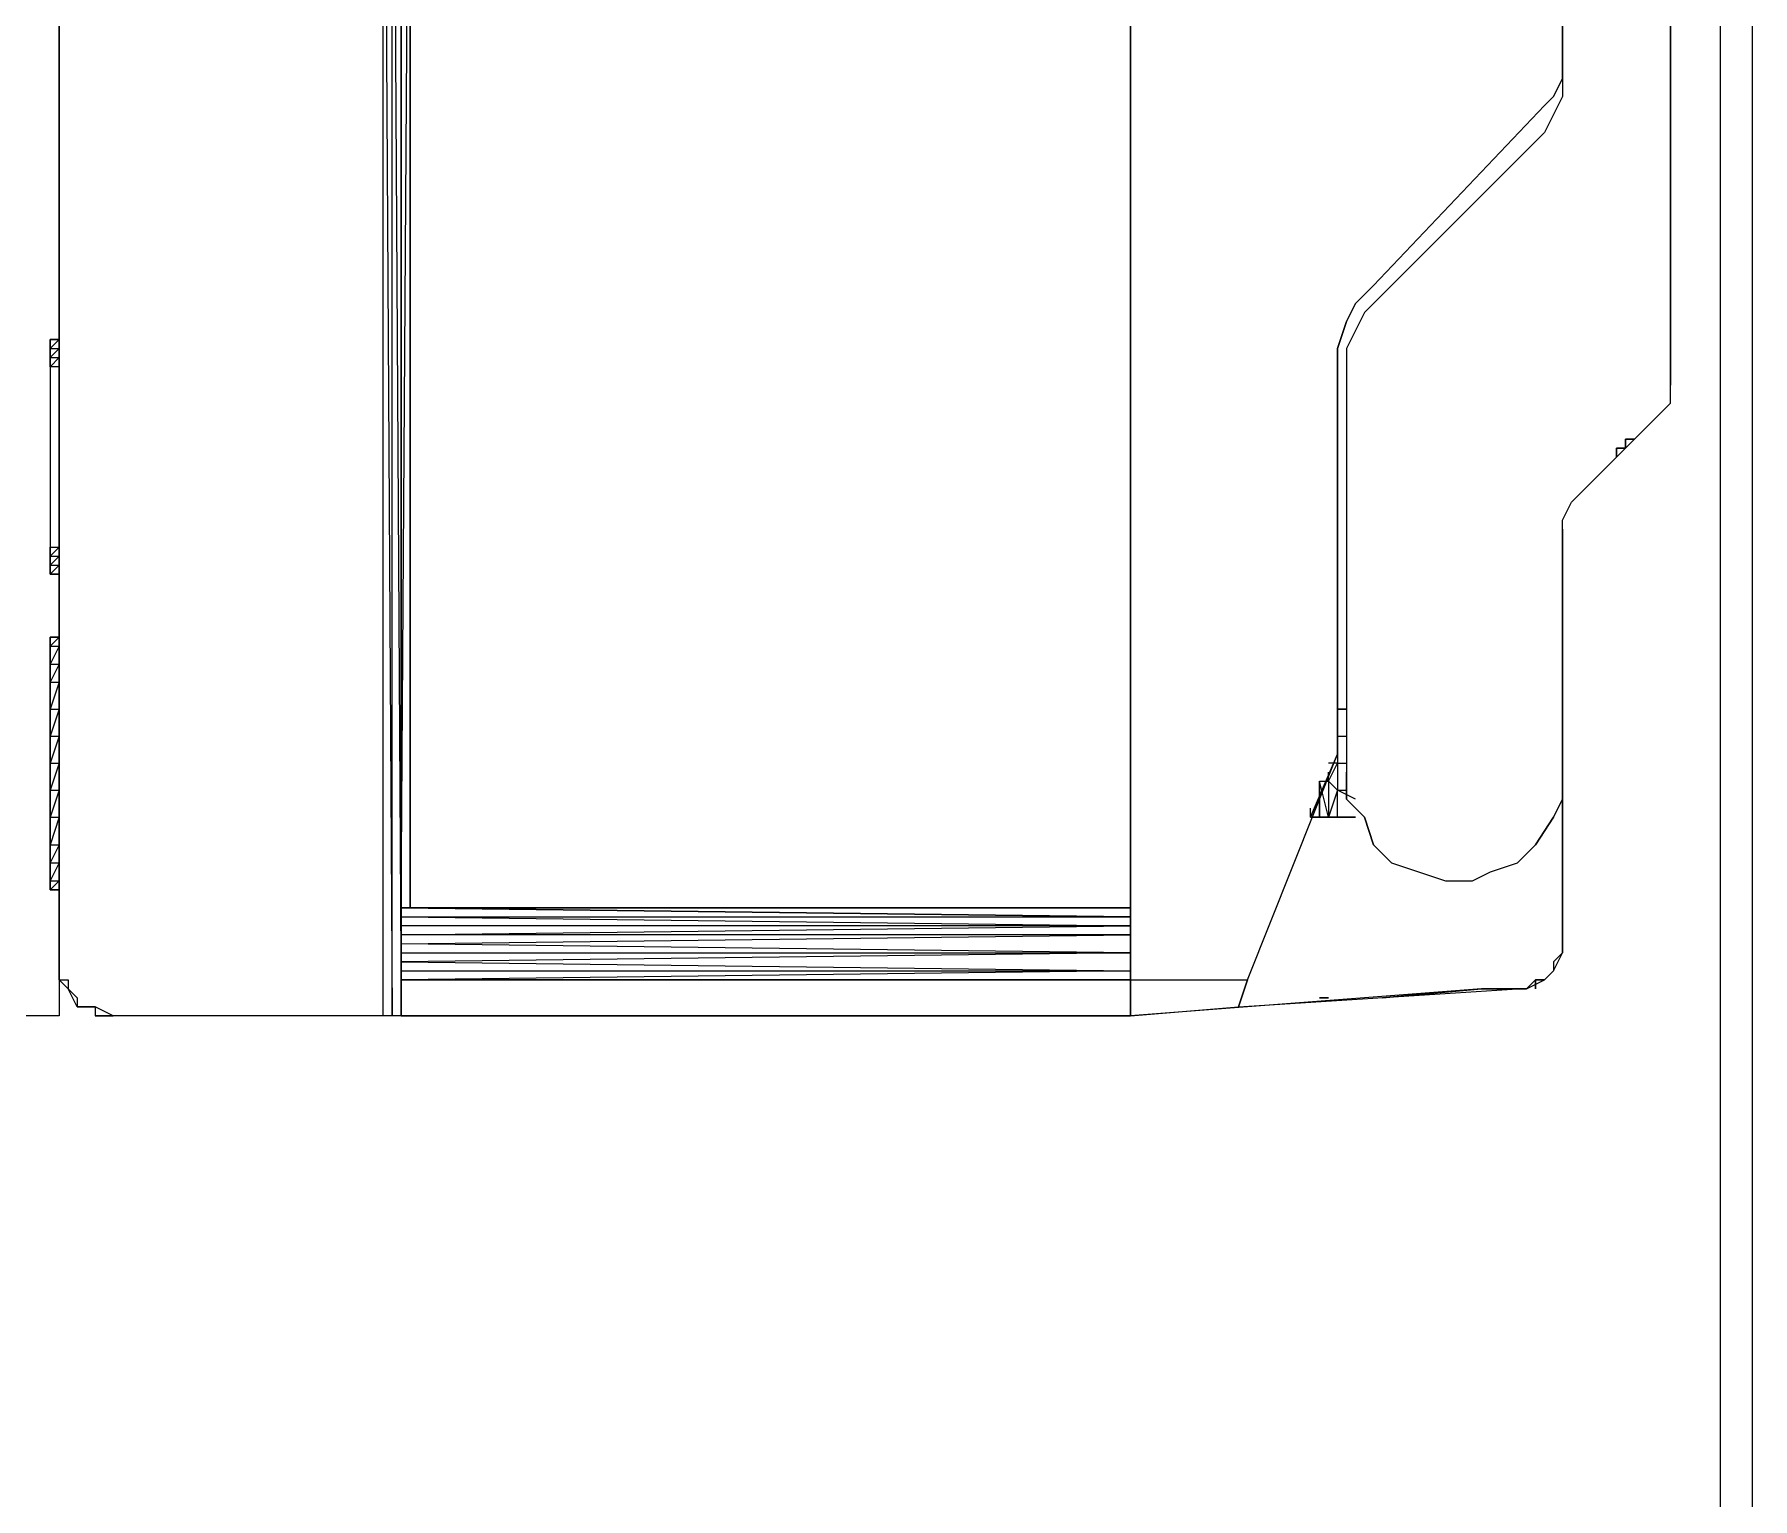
# Model space of a CAD drawing. Header units: millimetres. Extents: x 0 to 3881, y 0 to 2744.
# Drawn here: x 3387.4 to 3450.9, y 1612.5 to 1666.6 of the extents above; entities that cross this region are included whole.
import ezdxf

# ---------------------------------------------------------------- set-up
doc = ezdxf.new("R2010")
doc.units = ezdxf.units.MM

# ---------------------------------------------------------------- blocks, each defined once
blk = doc.blocks.new('ezc100-2')
for p, q in [((-23608.979, 27669.083), (-23608.979, 27744.332)), ((-23608.979, 27744.332), (-23608.979, 27669.083)), ((-23604.988, 27657.754), (-23604.988, 27741.006)), ((-23604.988, 27657.754), (-23604.988, 27741.006)), ((-23664.546, 27636.447), (-23664.546, 27706.708)), ((-23664.546, 27706.708), (-23664.546, 27636.447)), ((-23624.945, 27692.718), (-23624.945, 27635.782)), ((-23624.945, 27635.782), (-23624.945, 27692.718)), ((-23652.571, 27690.057), (-23652.239, 27634.452)), ((-23652.571, 27634.452), (-23652.571, 27690.057)), ((-23652.239, 27690.057), (-23651.906, 27634.452)), ((-23652.239, 27634.452), (-23652.239, 27690.057)), ((-23651.906, 27690.057), (-23651.906, 27636.78)), ((-23651.906, 27690.057), (-23651.906, 27637.113)), ((-23651.906, 27634.452), (-23651.906, 27690.057)), ((-23651.906, 27690.057), (-23651.906, 27638.443)), ((-23651.906, 27638.443), (-23651.906, 27690.057)), ((-23651.906, 27690.057), (-23651.906, 27637.113)), ((-23651.906, 27638.443), (-23651.906, 27690.057)), ((-23651.906, 27690.057), (-23651.906, 27638.443)), ((-23651.906, 27638.443), (-23651.573, 27690.057)), ((-23651.906, 27690.057), (-23651.906, 27638.443)), ((-23651.573, 27638.443), (-23651.573, 27690.057)), ((-23651.573, 27690.057), (-23651.573, 27638.443)), ((-23651.573, 27690.057), (-23651.573, 27638.443)), ((-23604.988, 27673.074), (-23604.988, 27657.754)), ((-23608.979, 27669.083), (-23608.979, 27669.748)), ((-23608.979, 27669.748), (-23608.979, 27669.083)), ((-23609.312, 27668.418), (-23608.979, 27669.083)), ((-23608.979, 27669.083), (-23609.312, 27668.418)), ((-23608.979, 27669.083), (-23608.979, 27668.418)), ((-23609.644, 27668.085), (-23609.312, 27668.418)), ((-23609.312, 27668.418), (-23609.644, 27668.085)), ((-23608.979, 27668.418), (-23609.312, 27667.752)), ((-23615.964, 27661.433), (-23609.644, 27668.085)), ((-23609.644, 27668.085), (-23615.964, 27661.433)), ((-23609.312, 27667.752), (-23609.644, 27667.087)), ((-23609.644, 27667.087), (-23615.631, 27661.1)), ((-23609.644, 27667.087), (-23615.631, 27661.1)), ((-23616.629, 27660.768), (-23615.964, 27661.433)), ((-23615.964, 27661.433), (-23616.629, 27660.768)), ((-23616.962, 27660.102), (-23616.629, 27660.768)), ((-23616.629, 27660.768), (-23616.962, 27660.102)), ((-23615.631, 27661.1), (-23616.297, 27660.435)), ((-23615.631, 27661.1), (-23616.297, 27660.435)), ((-23616.297, 27660.435), (-23616.629, 27659.77)), ((-23616.297, 27660.435), (-23616.629, 27659.77)), ((-23617.294, 27659.104), (-23616.962, 27660.102)), ((-23616.962, 27660.102), (-23617.294, 27659.104)), ((-23616.629, 27659.77), (-23616.962, 27659.104)), ((-23616.629, 27659.77), (-23616.962, 27659.104)), ((-23664.546, 27659.437), (-23664.878, 27659.437)), ((-23664.878, 27659.437), (-23664.878, 27659.104)), ((-23664.546, 27659.437), (-23664.878, 27659.104)), ((-23664.878, 27659.104), (-23664.878, 27659.437)), ((-23664.878, 27659.437), (-23664.546, 27659.437)), ((-23664.878, 27659.104), (-23664.878, 27658.772)), ((-23664.546, 27659.104), (-23664.878, 27658.772)), ((-23664.878, 27658.772), (-23664.878, 27659.104)), ((-23664.878, 27659.104), (-23664.546, 27659.104)), ((-23617.294, 27658.42), (-23617.294, 27659.104)), ((-23617.294, 27659.104), (-23617.294, 27658.42)), ((-23616.962, 27659.104), (-23616.962, 27658.087)), ((-23616.962, 27659.104), (-23616.962, 27658.087)), ((-23664.878, 27658.772), (-23664.878, 27658.42)), ((-23664.546, 27658.772), (-23664.878, 27658.42)), ((-23664.878, 27658.42), (-23664.878, 27658.772)), ((-23664.878, 27658.772), (-23664.546, 27658.772)), ((-23664.878, 27658.42), (-23664.878, 27651.767)), ((-23664.546, 27658.42), (-23664.878, 27658.42)), ((-23664.878, 27658.42), (-23664.878, 27651.767)), ((-23664.546, 27658.772), (-23664.546, 27658.772)), ((-23617.294, 27644.117), (-23617.294, 27658.42)), ((-23617.294, 27658.42), (-23617.294, 27645.78)), ((-23617.294, 27644.117), (-23617.294, 27658.42)), ((-23617.294, 27658.42), (-23617.294, 27645.78)), ((-23616.962, 27658.087), (-23616.962, 27643.452)), ((-23616.962, 27658.087), (-23616.962, 27643.452)), ((-23604.988, 27657.422), (-23604.988, 27657.754)), ((-23604.988, 27657.422), (-23604.988, 27657.754)), ((-23605.32, 27656.757), (-23604.988, 27657.089)), ((-23605.32, 27656.757), (-23604.988, 27657.089)), ((-23604.988, 27657.089), (-23604.988, 27657.422)), ((-23604.988, 27657.089), (-23604.988, 27657.422)), ((-23608.314, 27653.763), (-23605.32, 27656.757)), ((-23608.314, 27653.763), (-23605.32, 27656.757)), ((-23606.318, 27655.759), (-23606.651, 27655.759)), ((-23606.651, 27655.759), (-23606.651, 27655.426)), ((-23606.651, 27655.426), (-23606.651, 27655.759)), ((-23606.651, 27655.759), (-23606.318, 27655.759)), ((-23606.983, 27655.093), (-23607.316, 27654.761)), ((-23607.316, 27654.761), (-23606.983, 27655.093)), ((-23606.651, 27655.426), (-23606.983, 27655.426)), ((-23606.983, 27655.426), (-23606.983, 27655.093)), ((-23606.983, 27655.093), (-23606.983, 27655.426)), ((-23606.983, 27655.426), (-23606.651, 27655.426)), ((-23607.649, 27654.428), (-23607.981, 27654.096)), ((-23607.981, 27654.096), (-23607.649, 27654.428)), ((-23607.316, 27654.761), (-23607.649, 27654.428)), ((-23607.649, 27654.428), (-23607.316, 27654.761)), ((-23608.646, 27653.43), (-23608.314, 27653.763)), ((-23608.646, 27653.43), (-23608.314, 27653.763)), ((-23608.314, 27653.763), (-23607.981, 27654.096)), ((-23607.981, 27654.096), (-23608.314, 27653.763)), ((-23608.979, 27652.765), (-23608.646, 27653.43)), ((-23608.979, 27652.765), (-23608.646, 27653.43)), ((-23608.979, 27652.433), (-23608.979, 27652.765)), ((-23608.979, 27652.433), (-23608.979, 27652.765)), ((-23608.979, 27643.452), (-23608.979, 27652.433)), ((-23608.979, 27652.433), (-23608.979, 27647.443)), ((-23608.979, 27647.443), (-23608.979, 27652.433)), ((-23608.979, 27652.433), (-23608.979, 27643.452)), ((-23608.979, 27643.452), (-23608.979, 27652.433)), ((-23664.878, 27651.767), (-23664.878, 27651.435)), ((-23664.878, 27651.767), (-23664.546, 27651.767)), ((-23664.546, 27651.767), (-23664.878, 27651.435)), ((-23664.878, 27651.435), (-23664.878, 27651.767)), ((-23664.546, 27651.435), (-23664.878, 27651.102)), ((-23664.878, 27651.102), (-23664.878, 27651.435)), ((-23664.878, 27651.435), (-23664.546, 27651.435)), ((-23664.878, 27651.435), (-23664.878, 27651.102)), ((-23664.878, 27651.102), (-23664.878, 27650.769)), ((-23664.878, 27650.769), (-23664.878, 27651.102)), ((-23664.878, 27651.102), (-23664.546, 27651.102)), ((-23664.546, 27651.102), (-23664.878, 27650.769)), ((-23664.546, 27650.769), (-23664.878, 27650.769)), ((-23664.878, 27650.769), (-23664.546, 27650.769)), ((-23664.878, 27648.109), (-23664.878, 27648.441)), ((-23664.878, 27648.441), (-23664.878, 27648.109)), ((-23664.878, 27648.441), (-23664.546, 27648.441)), ((-23664.546, 27648.441), (-23664.878, 27648.441)), ((-23664.878, 27648.441), (-23664.878, 27648.441)), ((-23664.878, 27648.109), (-23664.546, 27648.441)), ((-23664.546, 27648.441), (-23664.878, 27648.441)), ((-23664.878, 27648.109), (-23664.878, 27647.443)), ((-23664.878, 27648.109), (-23664.546, 27648.109)), ((-23664.546, 27648.109), (-23664.878, 27647.443)), ((-23664.878, 27647.443), (-23664.878, 27648.109)), ((-23664.878, 27647.443), (-23664.878, 27646.778)), ((-23664.878, 27647.443), (-23664.546, 27647.443)), ((-23664.546, 27647.443), (-23664.878, 27646.778)), ((-23664.878, 27646.778), (-23664.878, 27647.443)), ((-23664.878, 27647.443), (-23664.878, 27647.443)), ((-23608.979, 27647.443), (-23608.979, 27643.452)), ((-23608.979, 27643.452), (-23608.979, 27647.443)), ((-23664.878, 27646.778), (-23664.878, 27645.78)), ((-23664.878, 27646.778), (-23664.546, 27646.778)), ((-23664.546, 27646.778), (-23664.878, 27645.78)), ((-23664.878, 27645.78), (-23664.878, 27646.778)), ((-23664.878, 27646.778), (-23664.878, 27646.778)), ((-23664.878, 27645.78), (-23664.878, 27644.782)), ((-23664.878, 27645.78), (-23664.546, 27645.78)), ((-23664.546, 27645.78), (-23664.878, 27644.782)), ((-23664.878, 27644.782), (-23664.878, 27645.78)), ((-23664.878, 27645.78), (-23664.878, 27645.78)), ((-23617.294, 27645.78), (-23616.962, 27645.78)), ((-23616.962, 27645.78), (-23617.294, 27645.78)), ((-23617.294, 27645.78), (-23617.294, 27644.117)), ((-23664.878, 27644.782), (-23664.878, 27643.785)), ((-23664.878, 27644.782), (-23664.546, 27644.782)), ((-23664.546, 27644.782), (-23664.878, 27643.785)), ((-23664.878, 27643.785), (-23664.878, 27644.782)), ((-23664.878, 27644.782), (-23664.878, 27644.782)), ((-23617.294, 27644.782), (-23616.962, 27644.782)), ((-23664.878, 27643.785), (-23664.878, 27642.787)), ((-23664.878, 27643.785), (-23664.546, 27643.785)), ((-23664.546, 27643.785), (-23664.878, 27642.787)), ((-23664.878, 27642.787), (-23664.878, 27643.785)), ((-23664.878, 27643.785), (-23664.878, 27643.785)), ((-23620.621, 27635.782), (-23617.294, 27644.117)), ((-23620.621, 27635.782), (-23617.294, 27644.117)), ((-23618.292, 27641.789), (-23617.294, 27644.117)), ((-23617.294, 27644.117), (-23618.292, 27641.789)), ((-23617.294, 27643.785), (-23617.627, 27643.785)), ((-23617.627, 27643.119), (-23617.294, 27643.785)), ((-23617.294, 27644.117), (-23617.294, 27643.785)), ((-23617.294, 27643.785), (-23617.294, 27642.787)), ((-23617.294, 27643.785), (-23616.962, 27643.785)), ((-23617.96, 27643.119), (-23617.627, 27643.119)), ((-23617.627, 27641.789), (-23617.96, 27643.119)), ((-23617.96, 27643.119), (-23617.96, 27643.119)), ((-23617.96, 27643.119), (-23617.96, 27642.787)), ((-23617.96, 27641.789), (-23617.96, 27643.119)), ((-23617.627, 27643.119), (-23617.627, 27643.452)), ((-23617.294, 27642.787), (-23617.627, 27643.119)), ((-23617.627, 27643.119), (-23617.627, 27641.789)), ((-23616.962, 27643.452), (-23616.962, 27642.454)), ((-23616.962, 27642.454), (-23616.962, 27643.452)), ((-23616.962, 27643.452), (-23616.962, 27642.454)), ((-23616.962, 27642.454), (-23616.962, 27643.452)), ((-23616.962, 27643.452), (-23616.962, 27642.454)), ((-23616.962, 27643.452), (-23616.962, 27642.454)), ((-23608.979, 27642.454), (-23608.979, 27643.452)), ((-23608.979, 27643.452), (-23608.979, 27642.454)), ((-23608.979, 27642.454), (-23608.979, 27643.452)), ((-23608.979, 27643.452), (-23608.979, 27642.454)), ((-23608.979, 27642.454), (-23608.979, 27643.452)), ((-23608.979, 27642.454), (-23608.979, 27643.452)), ((-23608.979, 27643.452), (-23608.979, 27637.445)), ((-23608.979, 27637.445), (-23608.979, 27643.452)), ((-23664.878, 27642.787), (-23664.878, 27641.789)), ((-23664.878, 27642.787), (-23664.546, 27642.787)), ((-23664.546, 27642.787), (-23664.878, 27641.789)), ((-23664.878, 27641.789), (-23664.878, 27642.787)), ((-23664.878, 27642.787), (-23664.878, 27642.787)), ((-23617.96, 27642.787), (-23617.96, 27641.789)), ((-23617.96, 27642.787), (-23617.96, 27641.789)), ((-23617.96, 27641.789), (-23617.96, 27642.787)), ((-23617.96, 27642.787), (-23617.96, 27641.789)), ((-23617.96, 27641.789), (-23617.96, 27642.454)), ((-23617.294, 27642.787), (-23617.627, 27641.789)), ((-23616.629, 27642.454), (-23617.294, 27642.787)), ((-23617.294, 27642.787), (-23616.962, 27642.787)), ((-23617.294, 27641.789), (-23617.294, 27642.787)), ((-23616.962, 27642.454), (-23616.297, 27641.789)), ((-23616.297, 27641.789), (-23616.962, 27642.454)), ((-23616.962, 27642.454), (-23616.297, 27641.789)), ((-23616.297, 27641.789), (-23616.962, 27642.454)), ((-23616.962, 27642.454), (-23616.962, 27642.454)), ((-23616.962, 27642.454), (-23616.297, 27641.789)), ((-23616.962, 27642.454), (-23616.297, 27641.789)), ((-23609.312, 27641.789), (-23608.979, 27642.454)), ((-23608.979, 27642.454), (-23609.312, 27641.789)), ((-23609.312, 27641.789), (-23608.979, 27642.454)), ((-23608.979, 27642.454), (-23609.312, 27641.789)), ((-23609.312, 27641.789), (-23608.979, 27642.454)), ((-23609.312, 27641.789), (-23608.979, 27642.454)), ((-23608.979, 27642.454), (-23608.979, 27642.454)), ((-23664.878, 27641.789), (-23664.878, 27640.771)), ((-23664.878, 27641.789), (-23664.546, 27641.789)), ((-23664.546, 27641.789), (-23664.878, 27640.771)), ((-23664.878, 27640.771), (-23664.878, 27641.789)), ((-23664.878, 27641.789), (-23664.878, 27641.789)), ((-23618.292, 27641.789), (-23618.292, 27642.121)), ((-23618.292, 27641.789), (-23616.629, 27641.789)), ((-23616.629, 27641.789), (-23618.292, 27641.789)), ((-23617.96, 27641.789), (-23617.96, 27641.789)), ((-23616.297, 27641.789), (-23615.964, 27640.771)), ((-23615.964, 27640.771), (-23616.297, 27641.789)), ((-23616.297, 27641.789), (-23615.964, 27640.771)), ((-23615.964, 27640.771), (-23616.297, 27641.789)), ((-23616.297, 27641.789), (-23616.297, 27641.789)), ((-23616.297, 27641.789), (-23615.964, 27640.771)), ((-23616.297, 27641.789), (-23615.964, 27640.771)), ((-23609.977, 27640.771), (-23609.312, 27641.789)), ((-23609.312, 27641.789), (-23609.977, 27640.771)), ((-23609.977, 27640.771), (-23609.312, 27641.789)), ((-23609.312, 27641.789), (-23609.977, 27640.771)), ((-23609.977, 27640.771), (-23609.312, 27641.789)), ((-23609.977, 27640.771), (-23609.312, 27641.789)), ((-23609.312, 27641.789), (-23609.312, 27641.789)), ((-23664.878, 27640.771), (-23664.878, 27640.106)), ((-23664.878, 27640.771), (-23664.546, 27640.771)), ((-23664.546, 27640.771), (-23664.878, 27640.106)), ((-23664.878, 27640.106), (-23664.878, 27640.771)), ((-23664.878, 27640.771), (-23664.878, 27640.771)), ((-23615.964, 27640.771), (-23615.299, 27640.106)), ((-23615.299, 27640.106), (-23615.964, 27640.771)), ((-23615.964, 27640.771), (-23615.299, 27640.106)), ((-23615.299, 27640.106), (-23615.964, 27640.771)), ((-23615.964, 27640.771), (-23615.964, 27640.771)), ((-23615.964, 27640.771), (-23615.299, 27640.106)), ((-23615.964, 27640.771), (-23615.299, 27640.106)), ((-23610.642, 27640.106), (-23609.977, 27640.771)), ((-23609.977, 27640.771), (-23610.642, 27640.106)), ((-23610.642, 27640.106), (-23609.977, 27640.771)), ((-23609.977, 27640.771), (-23610.642, 27640.106)), ((-23610.642, 27640.106), (-23609.977, 27640.771)), ((-23610.642, 27640.106), (-23609.977, 27640.771)), ((-23609.977, 27640.771), (-23609.977, 27640.771)), ((-23664.878, 27640.106), (-23664.878, 27639.441)), ((-23664.878, 27640.106), (-23664.546, 27640.106)), ((-23664.546, 27640.106), (-23664.878, 27639.441)), ((-23664.878, 27639.441), (-23664.878, 27640.106)), ((-23664.878, 27640.106), (-23664.878, 27640.106)), ((-23615.299, 27640.106), (-23614.301, 27639.774)), ((-23615.299, 27640.106), (-23614.301, 27639.774)), ((-23611.64, 27639.774), (-23610.642, 27640.106)), ((-23611.64, 27639.774), (-23610.642, 27640.106)), ((-23664.878, 27639.441), (-23664.878, 27639.108)), ((-23664.878, 27639.441), (-23664.546, 27639.441)), ((-23664.546, 27639.441), (-23664.878, 27639.108)), ((-23664.878, 27639.108), (-23664.878, 27639.441)), ((-23664.878, 27639.441), (-23664.878, 27639.441)), ((-23614.301, 27639.774), (-23613.303, 27639.441)), ((-23614.301, 27639.774), (-23613.303, 27639.441)), ((-23613.303, 27639.441), (-23612.305, 27639.441)), ((-23613.303, 27639.441), (-23612.305, 27639.441)), ((-23612.305, 27639.441), (-23611.64, 27639.774)), ((-23612.305, 27639.441), (-23611.64, 27639.774)), ((-23664.878, 27639.108), (-23664.546, 27639.108)), ((-23664.546, 27639.108), (-23664.878, 27639.108)), ((-23664.878, 27639.108), (-23664.546, 27639.108)), ((-23624.945, 27638.443), (-23651.906, 27638.443)), ((-23651.906, 27638.443), (-23624.945, 27638.443)), ((-23651.573, 27638.443), (-23651.906, 27638.443)), ((-23651.906, 27638.443), (-23624.945, 27638.11)), ((-23624.945, 27638.11), (-23651.906, 27638.443)), ((-23651.906, 27638.443), (-23651.906, 27638.11)), ((-23651.906, 27638.11), (-23651.906, 27638.443)), ((-23651.906, 27637.778), (-23651.906, 27638.11)), ((-23651.906, 27638.11), (-23624.945, 27638.11)), ((-23651.906, 27638.11), (-23624.945, 27637.778)), ((-23651.906, 27637.778), (-23651.906, 27638.11)), ((-23651.573, 27638.443), (-23651.573, 27638.443)), ((-23651.573, 27638.443), (-23624.945, 27638.443)), ((-23624.945, 27638.443), (-23651.573, 27638.443)), ((-23651.906, 27637.778), (-23651.906, 27637.445)), ((-23651.906, 27637.445), (-23651.906, 27637.778)), ((-23651.906, 27637.445), (-23624.945, 27637.778)), ((-23624.945, 27637.778), (-23651.906, 27637.778)), ((-23651.906, 27637.113), (-23624.945, 27637.445)), ((-23624.945, 27637.445), (-23651.906, 27637.445)), ((-23651.906, 27637.445), (-23651.906, 27637.113)), ((-23608.979, 27636.78), (-23608.979, 27637.445)), ((-23608.979, 27637.445), (-23608.979, 27636.78)), ((-23608.979, 27636.78), (-23608.979, 27637.445)), ((-23651.906, 27637.113), (-23651.906, 27636.78)), ((-23624.945, 27636.78), (-23651.906, 27637.113)), ((-23651.906, 27636.78), (-23651.906, 27634.452)), ((-23651.906, 27636.78), (-23651.906, 27636.447)), ((-23624.945, 27636.78), (-23651.906, 27636.447)), ((-23651.906, 27636.78), (-23624.945, 27636.78)), ((-23609.312, 27636.115), (-23608.979, 27636.78)), ((-23608.979, 27636.78), (-23609.312, 27636.447)), ((-23609.312, 27636.115), (-23608.979, 27636.78)), ((-23664.546, 27635.782), (-23664.546, 27636.447)), ((-23664.546, 27636.447), (-23664.546, 27636.115)), ((-23664.546, 27635.782), (-23664.546, 27636.447)), ((-23664.546, 27636.447), (-23664.546, 27636.115)), ((-23664.546, 27636.115), (-23664.546, 27635.782)), ((-23651.906, 27636.447), (-23651.906, 27634.452)), ((-23651.906, 27634.452), (-23651.906, 27636.447)), ((-23651.906, 27636.447), (-23651.906, 27636.115)), ((-23651.906, 27636.447), (-23624.945, 27636.115)), ((-23651.906, 27636.115), (-23624.945, 27636.115)), ((-23624.945, 27636.115), (-23651.906, 27635.782)), ((-23651.906, 27635.782), (-23651.906, 27636.115)), ((-23651.906, 27636.115), (-23651.906, 27635.782)), ((-23609.312, 27636.115), (-23609.644, 27635.782)), ((-23609.644, 27635.782), (-23609.312, 27636.115)), ((-23609.644, 27635.782), (-23609.312, 27636.115)), ((-23609.312, 27636.115), (-23609.644, 27635.782)), ((-23609.644, 27635.782), (-23609.312, 27636.115)), ((-23609.312, 27636.447), (-23609.312, 27636.115)), ((-23664.213, 27635.45), (-23664.546, 27635.782)), ((-23664.213, 27635.45), (-23664.546, 27635.782)), ((-23664.546, 27635.782), (-23664.213, 27635.782)), ((-23664.213, 27635.782), (-23664.213, 27635.45)), ((-23663.88, 27634.784), (-23664.213, 27635.45)), ((-23663.88, 27634.784), (-23664.213, 27635.45)), ((-23664.213, 27635.45), (-23663.88, 27635.117)), ((-23624.945, 27635.782), (-23651.906, 27635.782)), ((-23651.906, 27635.782), (-23651.906, 27634.452)), ((-23651.906, 27634.452), (-23651.906, 27635.782)), ((-23651.906, 27635.782), (-23624.945, 27635.782)), ((-23624.945, 27635.782), (-23620.621, 27635.782)), ((-23624.945, 27635.782), (-23620.621, 27635.782)), ((-23624.945, 27634.452), (-23624.945, 27635.782)), ((-23624.945, 27634.452), (-23624.945, 27635.782)), ((-23624.945, 27635.782), (-23624.945, 27634.452)), ((-23611.973, 27635.45), (-23624.945, 27634.452)), ((-23611.973, 27635.45), (-23624.945, 27634.452)), ((-23620.953, 27634.784), (-23620.621, 27635.782)), ((-23620.621, 27635.782), (-23620.953, 27634.784)), ((-23620.953, 27634.784), (-23610.642, 27635.45)), ((-23620.953, 27634.784), (-23610.642, 27635.45)), ((-23611.973, 27635.45), (-23615.631, 27635.117)), ((-23615.631, 27635.117), (-23611.973, 27635.45)), ((-23611.973, 27635.45), (-23611.64, 27635.45)), ((-23611.64, 27635.45), (-23611.973, 27635.45)), ((-23611.64, 27635.45), (-23611.973, 27635.45)), ((-23611.973, 27635.45), (-23611.64, 27635.45)), ((-23611.64, 27635.45), (-23611.307, 27635.45)), ((-23611.307, 27635.45), (-23611.64, 27635.45)), ((-23610.975, 27635.45), (-23611.307, 27635.45)), ((-23611.307, 27635.45), (-23610.975, 27635.45)), ((-23611.307, 27635.45), (-23610.975, 27635.45)), ((-23610.975, 27635.45), (-23611.307, 27635.45)), ((-23610.642, 27635.45), (-23610.975, 27635.45)), ((-23610.975, 27635.45), (-23610.642, 27635.45)), ((-23610.642, 27635.45), (-23610.309, 27635.45)), ((-23610.309, 27635.45), (-23610.642, 27635.45)), ((-23610.642, 27635.45), (-23610.309, 27635.45)), ((-23610.309, 27635.45), (-23610.642, 27635.45)), ((-23610.642, 27635.45), (-23610.309, 27635.45)), ((-23610.642, 27635.45), (-23610.309, 27635.45)), ((-23610.309, 27635.45), (-23610.642, 27635.45)), ((-23610.642, 27635.45), (-23610.642, 27635.45)), ((-23610.642, 27635.45), (-23610.309, 27635.45)), ((-23610.309, 27635.45), (-23609.977, 27635.782)), ((-23609.977, 27635.782), (-23610.309, 27635.45)), ((-23610.309, 27635.45), (-23609.977, 27635.782)), ((-23609.977, 27635.782), (-23610.309, 27635.45)), ((-23610.309, 27635.45), (-23609.977, 27635.782)), ((-23609.977, 27635.782), (-23610.309, 27635.45)), ((-23610.309, 27635.45), (-23609.977, 27635.782)), ((-23609.977, 27635.782), (-23610.309, 27635.45)), ((-23610.309, 27635.45), (-23609.977, 27635.782)), ((-23609.977, 27635.782), (-23610.309, 27635.45)), ((-23610.309, 27635.45), (-23609.977, 27635.782)), ((-23610.309, 27635.45), (-23609.644, 27635.782)), ((-23610.309, 27635.45), (-23610.309, 27635.45)), ((-23609.977, 27635.782), (-23609.977, 27635.782)), ((-23609.977, 27635.782), (-23609.977, 27635.45)), ((-23609.977, 27635.45), (-23609.977, 27635.782)), ((-23609.977, 27635.782), (-23609.644, 27635.782)), ((-23609.644, 27635.782), (-23609.977, 27635.782)), ((-23609.977, 27635.782), (-23609.644, 27635.782)), ((-23609.644, 27635.782), (-23609.977, 27635.782)), ((-23609.977, 27635.782), (-23609.644, 27635.782)), ((-23609.644, 27635.782), (-23609.644, 27635.782)), ((-23663.88, 27635.117), (-23663.88, 27634.784)), ((-23663.215, 27634.784), (-23663.88, 27634.784)), ((-23663.215, 27634.784), (-23663.88, 27634.784)), ((-23663.88, 27634.784), (-23663.548, 27634.784)), ((-23663.548, 27634.784), (-23663.215, 27634.784)), ((-23662.55, 27634.452), (-23663.215, 27634.784)), ((-23662.55, 27634.452), (-23663.215, 27634.784)), ((-23663.215, 27634.784), (-23663.215, 27634.452)), ((-23624.945, 27634.452), (-23620.953, 27634.784)), ((-23624.945, 27634.452), (-23620.953, 27634.784)), ((-23617.627, 27635.117), (-23617.96, 27635.117)), ((-23617.96, 27635.117), (-23617.627, 27635.117)), ((-23663.215, 27634.452), (-23662.55, 27634.452)), ((-23662.55, 27634.452), (-23663.215, 27634.452)), ((-23652.571, 27634.452), (-23662.55, 27634.452)), ((-23652.571, 27634.452), (-23662.55, 27634.452)), ((-23652.239, 27634.452), (-23652.571, 27634.452)), ((-23652.239, 27634.452), (-23652.571, 27634.452)), ((-23651.906, 27634.452), (-23652.239, 27634.452)), ((-23651.906, 27634.452), (-23652.239, 27634.452)), ((-23651.906, 27634.452), (-23624.945, 27634.452)), ((-23624.945, 27634.452), (-23651.906, 27634.452))]:
    blk.add_line(p, q)

msp = doc.modelspace()

# ---------------------------------------------------------------- linework, layer by layer
at = {"color": 7}
msp.add_lwpolyline([(3433.726, 2428.084), (3433.726, 2438.084), (3449.726, 2438.084), (3449.726, 1137.884), (3433.726, 1137.884), (3433.726, 1147.884), (3432.526, 1147.884), (3432.526, 1136.684), (3450.926, 1136.684), (3450.926, 2439.284), (3432.526, 2439.284), (3432.526, 2428.084)], close=True, dxfattribs=at)
at = {"color": 8, "ltscale": 3}
msp.add_lwpolyline([(3316.227, 1733.734), (3316.227, 1760.234), (3388.336, 1760.234), (3388.336, 1630.357), (3316.227, 1630.357), (3316.227, 1656.857)], dxfattribs=at)

# ---------------------------------------------------------------- block references
msp.add_blockref('ezc100-2', (27052.882, -26004.095))

doc.saveas('drawing.dxf')
